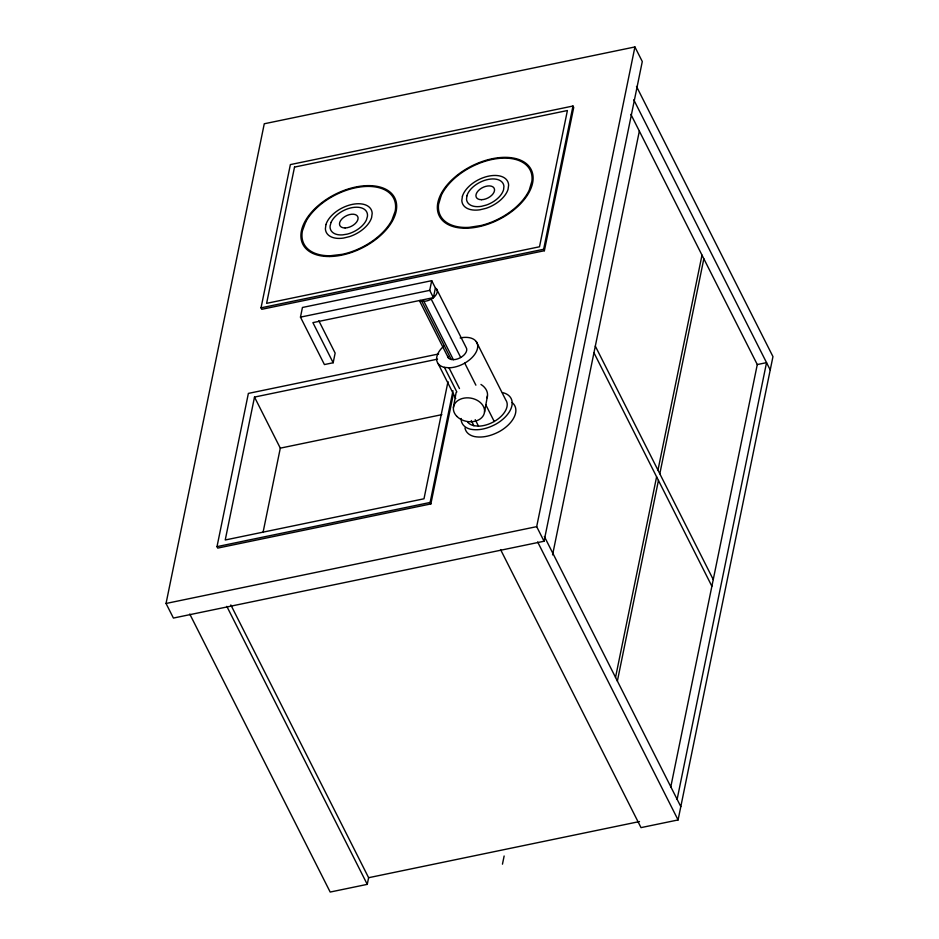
<?xml version="1.0" encoding="UTF-8"?>
<svg xmlns="http://www.w3.org/2000/svg" width="939" height="939" viewBox="0 0 939 939"><rect width="100%" height="100%" fill="white"/><g stroke="black" fill="none" stroke-linecap="round" stroke-linejoin="round"><path stroke-width="1.41" d="M453.408 407.479L456.119 392.514M484.524 412.104L487.482 395.788M166.039 603.472L264.27 123.772L634.917 46.95L642.288 61.54L544.057 541.24L173.41 618.062L166.039 603.472L536.685 526.65L634.917 46.95M261.03 307.839L290.374 164.595L572.99 106.025L573.717 107.48L544.385 250.725L261.77 309.307L261.03 307.839L543.646 249.269L572.99 106.025M453.443 393.652L430.86 503.926L217.731 548.094L217.003 546.639L248.377 393.406L438.619 353.968M437.527 359.144L254.504 397.08L225.231 539.984L423.994 498.785L447.997 381.598M318.802 320.727L335.141 353.087L333.169 362.747L324.424 364.567L300.468 317.136L302.44 307.476L431.705 280.679L435.391 287.98L433.419 297.64L431.224 299.142A10.317 6.021 -26.8 0 1 423.876 301.313L419.979 300.433M263.037 532.46L280.303 448.149L254.504 397.08M333.169 362.747L312.898 322.629L433.419 297.64L429.733 290.351L431.705 280.679M430.86 503.926L430.121 502.471L452.997 390.765M189.76 614.047L330.188 892.05L367.255 884.362L368.616 877.707L230.83 604.927M552.566 554.879L639.353 131.096M502.459 864.173L504.137 855.992M615.514 677.477L656.607 476.801M657.969 470.134L701.996 255.126M617.357 681.127L658.45 480.451M659.812 473.784L703.839 258.777M670.786 786.905L757.28 364.555L630.891 114.358M677.125 799.324L766.541 362.642L757.28 364.555M500.581 549.62L641.008 827.623L678.075 819.947L772.961 356.609L636.489 86.435M300.468 317.136L429.733 290.351M280.303 448.149L441.882 414.651M217.003 546.639L430.121 502.471M368.616 877.707L639.506 821.555M447.621 356.245A10.317 6.021 -26.8 0 0 451.201 359.473L453.361 359.684A10.317 6.021 -26.8 0 0 463.854 355.165A10.317 6.021 -26.8 0 0 466.096 347.442L436.612 289.083M443.854 346.092A22.102 12.9 -26.8 0 0 444.405 367.349L449.006 367.795A22.102 12.9 -26.8 0 0 476.942 350.294A22.102 12.9 -26.8 0 0 460.169 337.946M467.54 421.904A22.102 12.9 -26.8 0 0 473.89 425.707L478.491 426.153A22.102 12.9 -26.8 0 0 500.968 416.493A22.102 12.9 -26.8 0 0 505.769 399.967L476.284 341.608M633.766 99.792L770.226 369.931M595.314 346.115L713.253 579.574M543.646 249.269L544.385 250.725M593.953 352.771L711.879 586.229M464.746 363.123L475.885 385.178M485.709 404.627L494.231 421.494M431.224 299.142L460.709 357.501M544.35 536.474L680.81 806.613M423.876 301.313L453.361 359.684M536.685 526.65L544.057 541.24M421.728 301.102L451.201 359.473M419.416 300.621L448.243 357.689M537.648 541.944L678.075 819.947M449.006 367.795L459.488 388.546M475.216 419.674L478.491 426.153M444.405 367.349L456.847 391.986M471.261 420.519L473.89 425.707M438.055 363.534L455.744 398.559M226.827 606.359L367.255 884.362M512.072 402.538A27.431 16.01 -26.8 0 1 499.748 431.341C492.083 435.496 483.221 438.173 474.488 436.576A27.431 16.01 -26.8 0 1 464.981 427.984M502.506 392.584A27.431 16.01 -26.8 0 1 496.062 424.041C488.397 428.196 479.536 430.872 470.803 429.276A27.431 16.01 -26.8 0 1 461.119 418.489M435.391 287.98A10.317 6.021 -26.8 0 1 433.419 297.64M480.968 384.45A15.728 11.831 10.3 0 1 486.989 397.796M466.871 195.911L466.53 199.303A20.13 11.749 -26.8 0 0 481.507 206.31L486.39 205.042A20.13 11.749 -26.8 0 0 503.586 189.678L503.926 186.286A20.13 11.749 -26.8 0 0 486.531 179.807A20.13 11.749 -26.8 0 0 466.871 195.911M325.962 224.55L325.387 228.823A25.165 14.684 -26.8 0 0 343.557 238.06L349.648 236.581A25.165 14.684 -26.8 0 0 371.609 217.602L372.184 213.329A25.165 14.684 -26.8 0 0 350.986 204.69A25.165 14.684 -26.8 0 0 325.962 224.55M462.434 196.181L461.824 200.465A25.165 14.684 -26.8 0 0 479.888 209.796L485.968 208.341A25.165 14.684 -26.8 0 0 508.034 189.408L508.633 185.124A25.165 14.684 -26.8 0 0 487.552 176.379A25.165 14.684 -26.8 0 0 462.434 196.181M294.517 167.083L266.617 303.344L539.502 246.781L567.402 110.532L294.517 167.083M331.091 222.355L330.105 225.888A20.13 11.749 -26.8 0 0 342.641 234.879L347.43 234.081A20.13 11.749 -26.8 0 0 366.48 219.785L367.466 216.263A20.13 11.749 -26.8 0 0 352.571 207.554A20.13 11.749 -26.8 0 0 331.091 222.355M441.236 195.465L438.583 204.326A50.33 29.367 -26.8 0 0 469.195 227.355L481.12 225.489A50.33 29.367 -26.8 0 0 529.232 190.124L531.885 181.262A50.33 29.367 -26.8 0 0 495.393 158.867A50.33 29.367 -26.8 0 0 441.236 195.465M305.703 221.909L302.417 230.853A50.33 29.367 -26.8 0 0 330.434 255.737L342.219 254.328A50.33 29.367 -26.8 0 0 391.868 220.231L395.155 211.287A50.33 29.367 -26.8 0 0 361.351 186.826A50.33 29.367 -26.8 0 0 305.703 221.909M466.237 228.236A51.457 30.025 -26.8 0 0 532.8 174.49A51.457 30.025 -26.8 0 0 456.671 175.652A51.457 30.025 -26.8 0 0 466.237 228.236M329.789 256.511A51.457 30.025 -26.8 0 0 396.352 202.777A51.457 30.025 -26.8 0 0 320.222 203.927A51.457 30.025 -26.8 0 0 329.789 256.511M345.094 227.954A10 5.834 -26.8 0 0 358.029 217.519A10 5.834 -26.8 0 0 343.24 217.742A10 5.834 -26.8 0 0 345.094 227.954M481.543 199.69A10.012 5.845 -26.8 0 0 494.489 189.232A10.012 5.845 -26.8 0 0 479.676 189.455A10.012 5.845 -26.8 0 0 481.543 199.69M456.941 416.458A15.728 11.831 10.3 0 0 483.608 415.073A15.728 11.831 10.3 0 0 466.343 397.854A15.728 11.831 10.3 0 0 456.941 416.458"/></g></svg>
